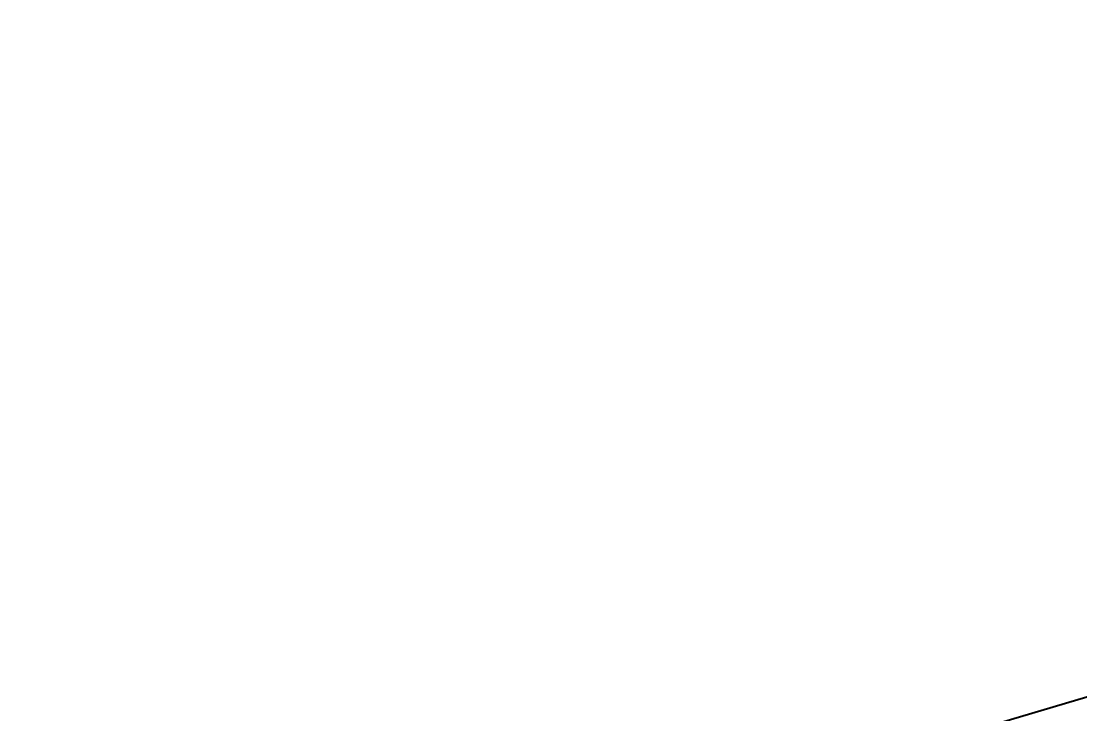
# Model space of a CAD drawing. Header units: inches. Extents: x 653559 to 669309, y 7245317 to 7256454.
# Drawn here: x 662469.2 to 662542.5, y 7253258.6 to 7253306.5 of the extents above; entities that cross this region are included whole.
import ezdxf
from ezdxf.enums import TextEntityAlignment as Align

# ---------------------------------------------------------------- set-up
doc = ezdxf.new("R2010")
doc.units = ezdxf.units.IN
doc.header["$MEASUREMENT"] = 0
doc.layers.add('Cauce', color=5, linetype='Continuous')
doc.layers.add('TXT_HDR', color=160, linetype='Continuous')
doc.styles.add('ROMANS', font='romans.shx', dxfattribs={"height": 150})

msp = doc.modelspace()

# ---------------------------------------------------------------- linework, layer by layer
at = {"layer": 'Cauce', "color": 160, "transparency": 33554613}
msp.add_polyline3d([(662400.95, 7253206.93, 0), (662422.86, 7253211.24, 0), (662441.33, 7253216.76, 0), (662452.19, 7253218.51, 0), (662470.47, 7253225.54, 0), (662478.83, 7253243, 0), (662484.16, 7253248.65, 0), (662496.05, 7253253.99, 0), (662501.93, 7253255.15, 0), (662522.08, 7253253.54, 0), (662547.42, 7253261.06, 0), (662555.7, 7253262.39, 0), (662564.77, 7253261.69, 0), (662589.59, 7253257.27, 0), (662596.89, 7253257.12, 0), (662601.68, 7253260.09, 0), (662599.89, 7253275.2, 0), (662601.59, 7253282.55, 0)], dxfattribs=at)

# ---------------------------------------------------------------- texts
at = {"layer": 'TXT_HDR', "transparency": 33554613, "style": 'ROMANS'}
msp.add_text('Ao. Pindo', height=100, rotation=20.42214, dxfattribs=at).set_placement((662444.56, 7253381.426), align=Align.MIDDLE)
msp.add_text('Ao. Pindo', height=100, rotation=20.42214, dxfattribs=at).set_placement((662444.56, 7253381.426), align=Align.MIDDLE)

doc.saveas('drawing.dxf')
